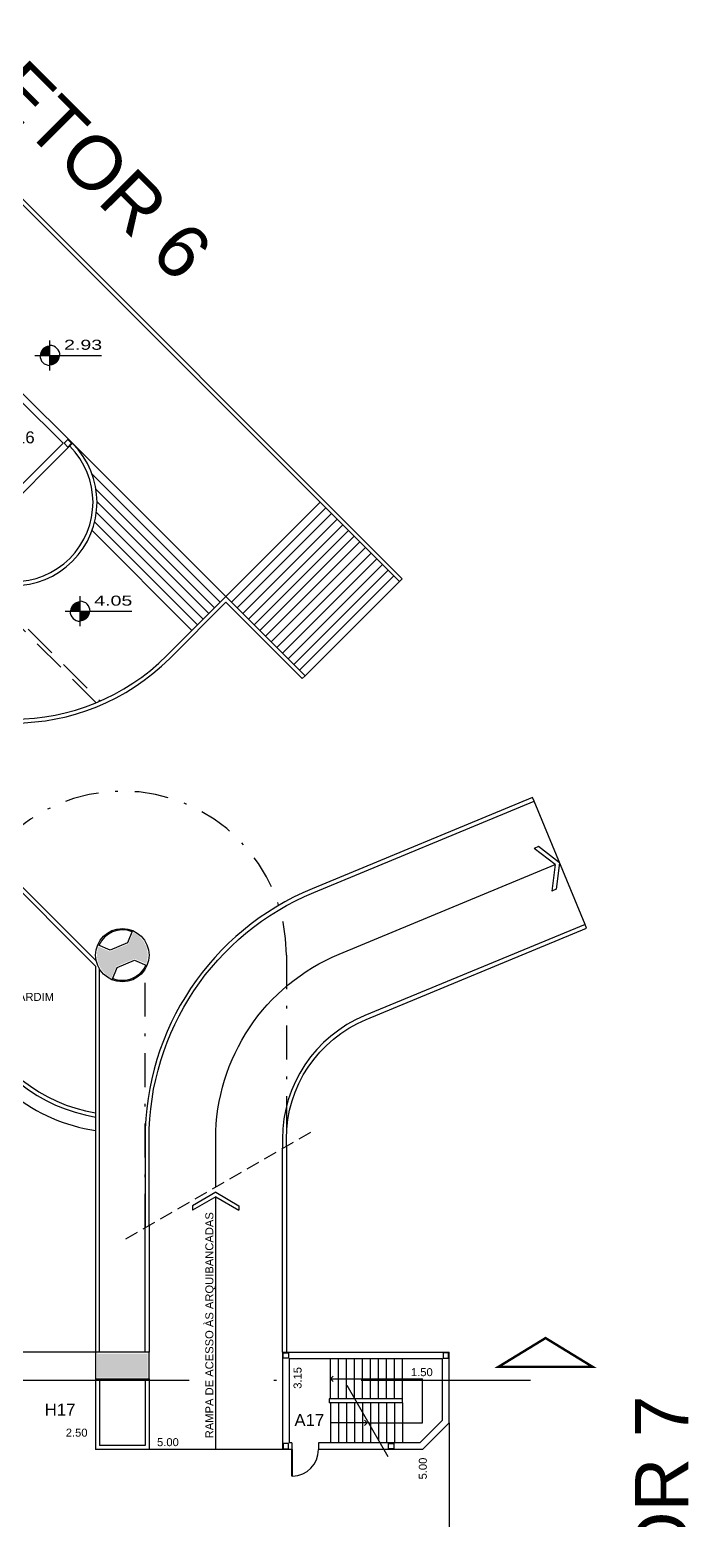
# Model space of a CAD drawing. Extents: x 652 to 872, y -56 to 210.
# Drawn here: x 828.4 to 853.2, y 135.8 to 191.7 of the extents above; entities that cross this region are included whole.
import ezdxf

# ---------------------------------------------------------------- set-up
doc = ezdxf.new("R2010")
doc.units = 0
doc.header["$LTSCALE"] = 2
doc.header["$PDMODE"] = 3
doc.linetypes.add('DASHDOT2', pattern=[12.7, 6.35, -3.175, 0, -3.175])
doc.linetypes.add('HIDDEN', pattern=[0.375, 0.25, -0.125])
doc.layers.get('0').update_dxf_attribs({"linetype": 'CONTINUOUS'})
doc.layers.get('DEFPOINTS').update_dxf_attribs({"linetype": 'CONTINUOUS'})
for name, color, linetype in [('06', 6, 'CONTINUOUS'), ('DIVISÓRIAS-ARY', 2, 'CONTINUOUS'), ('ESCADA-ARY', 7, 'CONTINUOUS'), ('HACHURAS-ARY', 9, 'CONTINUOUS'), ('INDIC-CORTE-TBS', 4, 'DASHDOT2'), ('INDICAÇÕES-ARY', 2, 'CONTINUOUS'), ('NOVOSNIVEIS', 30, 'CONTINUOUS'), ('PAREDE-ALTA-ARY', 1, 'CONTINUOUS'), ('PAREDE-BAIXA-ARY', 2, 'CONTINUOUS'), ('PILAR-RED-ARY', 5, 'CONTINUOUS'), ('PILARES-PRINC-ARY', 5, 'CONTINUOUS'), ('PILARES-SECUND-ARY', 5, 'CONTINUOUS'), ('PROJ-COBERTURA-ARY', 7, 'DASHDOT2'), ('RAMPA-ARY', 2, 'CONTINUOUS'), ('RAMPA-INT-ARY', 7, 'CONTINUOUS'), ('RAMPA-PROJ-ARY', 7, 'HIDDEN'), ('TEXTO-PB-COR-ARY', 12, 'CONTINUOUS'), ('TEXTO-PB-COTAS-ARY', 12, 'CONTINUOUS'), ('TEXTOG-EP-ARY', 11, 'CONTINUOUS')]:
    doc.layers.add(name, color=color, linetype=linetype)
doc.styles.add('ARIAL', font='arial.ttf', dxfattribs={"height": 0.5})
doc.styles.add('REGUA60', font='arial.ttf')
doc.styles.add('SEM_ESCALA', font='arial.ttf')
doc.dimstyles.new('DIMTIC100-ARY', dxfattribs={"dimtxt": 0.3, "dimasz": 0.12, "dimexe": 0.1, "dimexo": 0.15, "dimgap": 0.1, "dimtad": 1, "dimjust": 1, "dimtoh": 1, "dimrnd": 0.01, "dimzin": 0, "dimdsep": 46, "dimtxsty": 'SEM_ESCALA', "dimblk1": 'NONE', "dimblk2": 'NONE', "dimsah": 1, "dimcen": -0.1, "dimdle": 0.06, "dimse1": 1, "dimse2": 1, "dimsd1": 1, "dimsd2": 1, "dimclrd": 1, "dimclre": 1, "dimclrt": 2, "dimadec": 0, "dimazin": 0, "dimtfac": 1, "dimtix": 1, "dimtmove": 2, "dimatfit": 3, "dimldrblk": 'NONE', "dimfxl": 1, "dimtolj": 1, "dimtzin": 0, "dimarcsym": 0})

# ---------------------------------------------------------------- blocks, each defined once
blk = doc.blocks.new('*D131')
at = {"layer": 'DEFPOINTS', "color": 0, "linetype": 'ByBlock', "ltscale": 0.5}
for p in [(842.407, 141.827), (843.907, 141.827), (843.907, 141.077)]:
    blk.add_point(p, dxfattribs=at)
at = {"color": 2, "linetype": 'ByBlock', "ltscale": 0.5, "insert": (843.132, 141.33), "char_height": 0.3, "attachment_point": 5, "style": 'SEM_ESCALA'}
blk.add_mtext('\\A1;1.50', dxfattribs=at)
blk = doc.blocks.new('_NONE')
at = {"color": 0, "linetype": 'ByBlock', "ltscale": 0.5}
blk.add_circle((0, 0), 0.25, dxfattribs=at)
blk = doc.blocks.new('*D132')
at = {"layer": 'DEFPOINTS', "color": 0, "linetype": 'ByBlock', "ltscale": 0.5}
for p in [(839.707, 141.827), (838.729, 138.677), (839.707, 138.677)]:
    blk.add_point(p, dxfattribs=at)
at = {"color": 2, "linetype": 'ByBlock', "ltscale": 0.5, "insert": (838.476, 141.117), "char_height": 0.3, "attachment_point": 5, "rotation": 90, "style": 'SEM_ESCALA'}
blk.add_mtext('\\A1;3.15', dxfattribs=at)
blk = doc.blocks.new('*D133')
at = {"layer": 'DEFPOINTS', "color": 0, "linetype": 'ByBlock', "ltscale": 0.5}
for p in [(844.157, 138.427), (843.423, 133.427), (844.157, 133.427)]:
    blk.add_point(p, dxfattribs=at)
at = {"color": 2, "linetype": 'ByBlock', "ltscale": 0.5, "insert": (843.17, 137.718), "char_height": 0.3, "attachment_point": 5, "rotation": 90, "style": 'SEM_ESCALA'}
blk.add_mtext('\\A1;5.00', dxfattribs=at)
blk = doc.blocks.new('*D142')
at = {"layer": 'DEFPOINTS', "color": 0, "linetype": 'ByBlock', "ltscale": 0.5}
for p in [(828.407, 138.808), (828.407, 138.427), (830.907, 138.427)]:
    blk.add_point(p, dxfattribs=at)
at = {"color": 2, "linetype": 'ByBlock', "ltscale": 0.5, "insert": (830.195, 139.061), "char_height": 0.3, "attachment_point": 5, "style": 'SEM_ESCALA'}
blk.add_mtext('\\A1;2.50', dxfattribs=at)
blk = doc.blocks.new('*D143')
at = {"layer": 'DEFPOINTS', "color": 0, "linetype": 'ByBlock', "ltscale": 0.5}
for p in [(832.907, 138.427), (837.907, 138.452), (837.907, 138.427)]:
    blk.add_point(p, dxfattribs=at)
at = {"color": 2, "linetype": 'ByBlock', "ltscale": 0.5, "insert": (833.616, 138.705), "char_height": 0.3, "attachment_point": 5, "style": 'SEM_ESCALA'}
blk.add_mtext('\\A1;5.00', dxfattribs=at)
blk = doc.blocks.new('*D146')
at = {"layer": 'DEFPOINTS', "color": 0, "linetype": 'ByBlock', "ltscale": 0.5}
for p in [(831.907, 138.427), (831.997, 138.427), (831.907, 128.077)]:
    blk.add_point(p, dxfattribs=at)
at = {"color": 2, "linetype": 'ByBlock', "ltscale": 0.5, "insert": (831.744, 128.92), "char_height": 0.3, "attachment_point": 5, "rotation": 90, "style": 'SEM_ESCALA'}
blk.add_mtext('\\A1;10.35', dxfattribs=at)

msp = doc.modelspace()

# ---------------------------------------------------------------- hatches: boundary and pattern name
at = {"layer": 'HACHURAS-ARY', "ltscale": 0.5}
for points in [[(832.316, 157.822), (832.137, 157.388), (831.445, 157.101), (831.012, 157.281, 0.085216), (830.957, 156.964, 0.289028), (831.498, 156.107), (831.677, 156.541), (832.369, 156.827), (832.803, 156.647, 0.085216), (832.857, 156.964, 0.289028)], [(832.857, 142.027), (830.957, 142.027), (830.957, 141.127), (832.857, 141.127)]]:
    msp.add_hatch(color=256, dxfattribs=at).paths.add_polyline_path(points)

# ---------------------------------------------------------------- linework, layer by layer
at = {"layer": '06', "ltscale": 0.5}
for p, q in [((839.707, 141.077), (839.806, 141.176)), ((839.707, 141.077), (839.806, 140.978)), ((841.08, 139.427), (840.981, 139.526)), ((841.08, 139.427), (840.981, 139.328))]:
    msp.add_line(p, q, dxfattribs=at)
at = {"layer": 'DIVISÓRIAS-ARY'}
for p, q in [((838.257, 137.428), (838.257, 138.427)), ((838.257, 138.427), (838.287, 138.427)), ((838.287, 137.428), (838.287, 138.427)), ((838.287, 137.428), (838.257, 137.428))]:
    msp.add_line(p, q, dxfattribs=at)
at = {"layer": 'DIVISÓRIAS-ARY', "color": 7, "ltscale": 0.5}
msp.add_arc((838.257, 138.427), 1, 271.7191, 0, dxfattribs=at)
at = {"layer": 'ESCADA-ARY'}
for p, q in [((830.042, 176.153), (835.788, 170.408)), ((830.775, 174.996), (835.576, 170.196)), ((830.92, 174.427), (835.363, 169.983)), ((830.958, 173.965), (835.151, 169.771)), ((835.788, 170.408), (839.323, 173.943)), ((830.935, 173.564), (834.939, 169.559)), ((836, 170.196), (839.535, 173.731)), ((836.212, 169.983), (839.748, 173.519)), ((836.424, 169.771), (839.96, 173.307)), ((830.771, 172.879), (834.515, 169.135)), ((830.869, 173.205), (834.727, 169.347)), ((836.636, 169.559), (840.172, 173.095)), ((836.848, 169.347), (840.384, 172.883)), ((837.061, 169.135), (840.596, 172.67)), ((837.273, 168.923), (840.808, 172.458)), ((837.485, 168.711), (841.02, 172.246)), ((837.697, 168.498), (841.232, 172.034)), ((837.909, 168.286), (841.445, 171.822)), ((838.121, 168.074), (841.657, 171.61)), ((838.333, 167.862), (841.869, 171.398)), ((838.545, 167.65), (842.081, 171.186)), ((838.758, 167.438), (842.293, 170.973))]:
    msp.add_line(p, q, dxfattribs=at)
at = {"layer": 'INDIC-CORTE-TBS', "ltscale": 0.5}
msp.add_line((776.86, 141.027), (849.571, 141.027), dxfattribs=at)
at = {"layer": 'INDIC-CORTE-TBS', "linetype": 'Continuous', "ltscale": 0.5, "const_width": 0.0899}
msp.add_lwpolyline([(845.997, 141.527), (847.769, 142.61), (849.54, 141.527)], close=True, dxfattribs=at)
at = {"layer": 'INDICAÇÕES-ARY', "color": 2, "linetype": 'HIDDEN'}
msp.add_line((838.955, 150.319), (832.027, 146.319), dxfattribs=at)
at = {"layer": 'INDICAÇÕES-ARY', "ltscale": 0.5}
for p, q in [((839.707, 141.077), (843.157, 141.077)), ((843.157, 139.427), (843.157, 141.077)), ((841.08, 139.427), (839.707, 139.427)), ((841.145, 139.427), (843.157, 139.427))]:
    msp.add_line(p, q, dxfattribs=at)
at = {"layer": 'INDICAÇÕES-ARY'}
msp.add_line((841.875, 138.163), (840.337, 140.827), dxfattribs=at)
at = {"layer": 'NOVOSNIVEIS'}
for p, q in [((829.192, 178.885), (829.192, 180.01)), ((828.63, 179.448), (831.13, 179.448)), ((830.324, 169.293), (830.324, 170.418)), ((829.761, 169.856), (832.261, 169.856))]:
    msp.add_line(p, q, dxfattribs=at)
at = {"layer": 'NOVOSNIVEIS', "const_width": 0.375}
for points in [[(829.005, 179.448, -0.414214), (829.192, 179.635, -0.618034)], [(829.192, 179.26, 0.414214), (829.38, 179.448, 0.618034)], [(830.136, 169.856, -0.414214), (830.324, 170.043, -0.618034)], [(830.324, 169.668, 0.414214), (830.511, 169.856, 0.618034)]]:
    msp.add_lwpolyline(points, format="xyb", dxfattribs=at)
at = {"layer": 'NOVOSNIVEIS'}
for centre, start, end in [((829.192, 179.448), 180, 270), ((829.192, 179.448), 0, 90), ((830.324, 169.856), 0, 90), ((830.324, 169.856), 180, 270)]:
    msp.add_arc(centre, 0.375, start, end, dxfattribs=at)
at = {"layer": 'PAREDE-ALTA-ARY'}
for p, q in [((829.689, 176.153), (828.065, 177.777)), ((830.042, 176.153), (828.169, 178.027)), ((830.042, 176.153), (825.623, 171.734)), ((829.689, 176.153), (828.116, 174.58)), ((837.907, 142.077), (837.907, 138.427)), ((837.907, 142.077), (844.157, 142.077)), ((844.157, 139.427), (844.157, 142.077)), ((838.157, 141.827), (838.157, 138.677)), ((843.907, 141.827), (838.157, 141.827)), ((843.907, 141.827), (838.157, 141.827)), ((843.907, 139.531), (843.907, 141.827)), ((830.907, 141.077), (830.907, 138.427)), ((831.057, 141.077), (831.057, 138.577)), ((832.757, 141.077), (832.757, 138.577)), ((832.907, 141.077), (832.907, 138.427)), ((842.407, 140.327), (839.657, 140.327)), ((839.657, 140.327), (839.657, 140.177)), ((842.407, 140.177), (842.407, 140.327)), ((842.407, 140.177), (839.657, 140.177)), ((843.054, 138.677), (843.907, 139.531)), ((843.157, 138.427), (844.157, 139.427)), ((832.757, 138.577), (831.057, 138.577)), ((838.257, 138.677), (838.157, 138.677)), ((838.257, 138.677), (838.257, 138.427)), ((839.257, 138.677), (839.257, 138.427)), ((843.054, 138.677), (839.257, 138.677)), ((832.907, 138.427), (830.907, 138.427)), ((838.257, 138.427), (837.907, 138.427)), ((843.157, 138.427), (839.257, 138.427))]:
    msp.add_line(p, q, dxfattribs=at)
at = {"layer": 'PAREDE-BAIXA-ARY'}
for p, q in [((830.907, 156.55), (820.673, 166.784)), ((830.934, 156.736), (820.779, 166.89)), ((830.907, 156.55), (830.907, 142.077)), ((831.057, 142.077), (831.057, 156.437))]:
    msp.add_line(p, q, dxfattribs=at)
for radius, start, end in [(6.65, 143.6487, 261.3513), (6.15, 144.3579, 260.6421), (6, 144.5941, 260.4059)]:
    msp.add_arc((831.907, 156.964), radius, start, end, dxfattribs=at)
at = {"layer": 'PILAR-RED-ARY'}
for points in [[(832.29, 157.888), (832.098, 157.426), (831.445, 157.156), (830.983, 157.347)], [(831.524, 156.04), (831.716, 156.502), (832.369, 156.773), (832.831, 156.582)]]:
    msp.add_lwpolyline(points, dxfattribs=at)
msp.add_lwpolyline([(832.785, 156.601, -0.414214), (831.544, 156.086, -0.414214)], format="xyb", dxfattribs=at)
msp.add_circle((831.907, 156.964), 1, dxfattribs=at)
msp.add_arc((831.907, 156.964), 0.95, 67.5, 157.5, dxfattribs=at)
at = {"layer": 'PILARES-PRINC-ARY'}
msp.add_lwpolyline([(832.907, 141.077), (832.907, 142.077), (830.907, 142.077), (830.907, 141.077)], close=True, dxfattribs=at)
at = {"layer": 'PILARES-SECUND-ARY'}
for points in [[(829.866, 176.294), (830.007, 176.153), (829.866, 176.012), (829.724, 176.153)], [(837.932, 141.852), (837.932, 142.052), (838.132, 142.052), (838.132, 141.852)], [(844.132, 141.852), (844.132, 142.052), (843.932, 142.052), (843.932, 141.852)], [(837.932, 138.652), (837.932, 138.452), (838.132, 138.452), (838.132, 138.652)], [(842.082, 138.652), (842.082, 138.452), (841.882, 138.452), (841.882, 138.652)]]:
    msp.add_lwpolyline(points, close=True, dxfattribs=at)
at = {"layer": 'PROJ-COBERTURA-ARY', "ltscale": 0.1}
msp.add_line((832.757, 146.741), (832.757, 156.437), dxfattribs=at)
msp.add_lwpolyline([(825.757, 142.077), (825.757, 156.964, -1), (838.057, 156.964), (838.057, 149.801)], format="xyb", dxfattribs=at)
at = {"layer": 'RAMPA-ARY'}
for p, q in [((842.293, 170.973), (822.158, 191.108)), ((822.264, 191.214), (842.399, 171.079)), ((842.293, 170.973), (842.399, 171.079)), ((833.578, 168.198), (835.788, 170.408)), ((833.684, 168.092), (835.788, 170.196)), ((835.788, 170.408), (838.758, 167.438)), ((835.788, 170.196), (838.652, 167.332)), ((838.758, 167.438), (838.652, 167.332)), ((844.157, 139.427), (844.157, 133.427)), ((837.907, 138.427), (832.907, 138.427))]:
    msp.add_line(p, q, dxfattribs=at)
for points in [[(838.057, 149.801), (838.057, 142.077)], [(837.907, 142.077), (837.907, 149.715)], [(832.757, 142.077), (832.757, 146.741)], [(832.907, 146.828), (832.907, 142.077)]]:
    msp.add_lwpolyline(points, dxfattribs=at)
for radius, end in [(3.125, 45), (2.975, 45), (8.125, 315), (8.275, 315)]:
    msp.add_arc((827.833, 173.943), radius, 225, end, dxfattribs=at)
at = {"layer": 'RAMPA-INT-ARY'}
for p, q in [((835.407, 148.073), (834.541, 147.573)), ((835.407, 148.073), (836.273, 147.573)), ((835.407, 147.9), (834.541, 147.4)), ((834.541, 147.573), (834.541, 147.4)), ((835.407, 138.427), (835.407, 147.9)), ((835.407, 147.9), (836.273, 147.4)), ((836.273, 147.573), (836.273, 147.4)), ((839.707, 140.327), (839.707, 141.827)), ((840.007, 140.327), (840.007, 141.827)), ((840.307, 140.327), (840.307, 141.827)), ((840.607, 140.327), (840.607, 141.827)), ((840.907, 140.327), (840.907, 141.827)), ((841.207, 140.327), (841.207, 141.827)), ((841.507, 140.327), (841.507, 141.827)), ((841.807, 140.327), (841.807, 141.827)), ((842.107, 140.327), (842.107, 141.827)), ((842.407, 140.327), (842.407, 141.827)), ((839.707, 140.177), (839.707, 138.677)), ((840.007, 140.177), (840.007, 138.677)), ((840.307, 140.177), (840.307, 138.677)), ((840.607, 140.177), (840.607, 138.677)), ((840.907, 140.177), (840.907, 139.839)), ((840.907, 139.839), (840.907, 138.677)), ((841.207, 140.177), (841.207, 139.32)), ((841.507, 140.177), (841.507, 138.8)), ((841.807, 140.177), (841.807, 138.677)), ((842.107, 140.177), (842.107, 138.677)), ((842.407, 140.177), (842.407, 138.677)), ((841.207, 139.32), (841.207, 138.677))]:
    msp.add_line(p, q, dxfattribs=at)
at = {"layer": 'RAMPA-PROJ-ARY', "linetype": 'Continuous'}
for p, q in [((849.25, 158.116), (847.336, 162.736)), ((847.5, 161.035), (847.34, 160.969)), ((848.133, 160.36), (847.34, 160.969)), ((848.293, 160.426), (847.5, 161.035)), ((848.133, 160.36), (848.002, 159.368)), ((848.293, 160.426), (848.162, 159.435)), ((848.162, 159.435), (848.002, 159.368))]:
    msp.add_line(p, q, dxfattribs=at)
at = {"layer": 'RAMPA-PROJ-ARY', "linetype": 'DASHDOT2', "ltscale": 0.5}
msp.add_line((830.907, 142.077), (825.757, 142.077), dxfattribs=at)
at = {"layer": 'RAMPA-PROJ-ARY', "linetype": 'HIDDEN', "ltscale": 2.5}
for points in [[(830.926, 166.43), (825.623, 171.734)], [(825.729, 171.84), (831.075, 166.493)]]:
    msp.add_lwpolyline(points, dxfattribs=at)
at = {"layer": 'RAMPA-PROJ-ARY', "linetype": 'Continuous'}
for points in [[(832.907, 146.828), (832.907, 150.077, -0.303347), (839.08, 159.316), (847.336, 162.736), (847.279, 162.874), (839.023, 159.455, 0.303347), (832.757, 150.077), (832.757, 146.741)], [(835.407, 148.271), (835.407, 150.077, -0.303347), (840.037, 157.006), (848.133, 160.36)], [(838.057, 149.801), (838.057, 150.077, -0.303347), (841.051, 154.558), (849.307, 157.978), (849.25, 158.116), (840.994, 154.697, 0.303347), (837.907, 150.077), (837.907, 149.715)]]:
    msp.add_lwpolyline(points, format="xyb", dxfattribs=at)

# ---------------------------------------------------------------- texts
at = {"layer": 'NOVOSNIVEIS', "ltscale": 0.5, "style": 'REGUA60', "width": 1.4}
for s, p in [('2.93', (829.722, 179.66)), ('4.05', (830.853, 170.068))]:
    msp.add_text(s, height=0.375, dxfattribs=at).set_placement(p)
at = {"layer": 'TEXTO-PB-COR-ARY', "style": 'ARIAL'}
for s, height, p in [('C16', 0.45, (827.467, 176.152)), ('JARDIM', 0.3, (827.786, 155.25)), ('H17', 0.45, (828.998, 139.703)), ('A17', 0.45, (838.357, 139.311))]:
    msp.add_text(s, height=height, dxfattribs=at).set_placement(p)
msp.add_text('RAMPA DE ACESSO ÀS ARQUIBANCADAS', height=0.3, rotation=90, dxfattribs=at).set_placement((835.318, 138.852))
at = {"layer": 'TEXTOG-EP-ARY', "style": 'ARIAL'}
for s, rotation, p in [('SETOR 6', 315, (825.54, 190.57)), ('SETOR 7', 90, (853.124, 128.499))]:
    msp.add_text(s, height=2, rotation=rotation, dxfattribs=at).set_placement(p)

# ---------------------------------------------------------------- dimensions: what is measured, and where the dimension line sits
at = {"layer": 'TEXTO-PB-COTAS-ARY', "ltscale": 0.5}
for base, p1, p2, picture, middle in [((838.729, 138.677), (839.707, 141.827), (839.707, 138.677), '*D132', (838.476, 141.117)), ((831.997, 138.427), (831.907, 128.077), (831.907, 138.427), '*D146', (831.744, 128.92)), ((843.423, 133.427), (844.157, 138.427), (844.157, 133.427), '*D133', (843.17, 137.718))]:
    dim = msp.add_linear_dim(base=base, p1=p1, p2=p2, angle=90, dimstyle='DIMTIC100-ARY', dxfattribs=at)
    dim.commit()
    dim.dimension.update_dxf_attribs({"geometry": picture, "text_midpoint": middle})
for base, p1, p2, picture, middle in [((843.907, 141.077), (842.407, 141.827), (843.907, 141.827), '*D131', (843.132, 141.33)), ((828.407, 138.808), (830.907, 138.427), (828.407, 138.427), '*D142', (830.195, 139.061)), ((837.907, 138.452), (832.907, 138.427), (837.907, 138.427), '*D143', (833.616, 138.705))]:
    dim = msp.add_linear_dim(base=base, p1=p1, p2=p2, dimstyle='DIMTIC100-ARY', dxfattribs=at)
    dim.commit()
    dim.dimension.update_dxf_attribs({"geometry": picture, "text_midpoint": middle})

doc.saveas('drawing.dxf')
